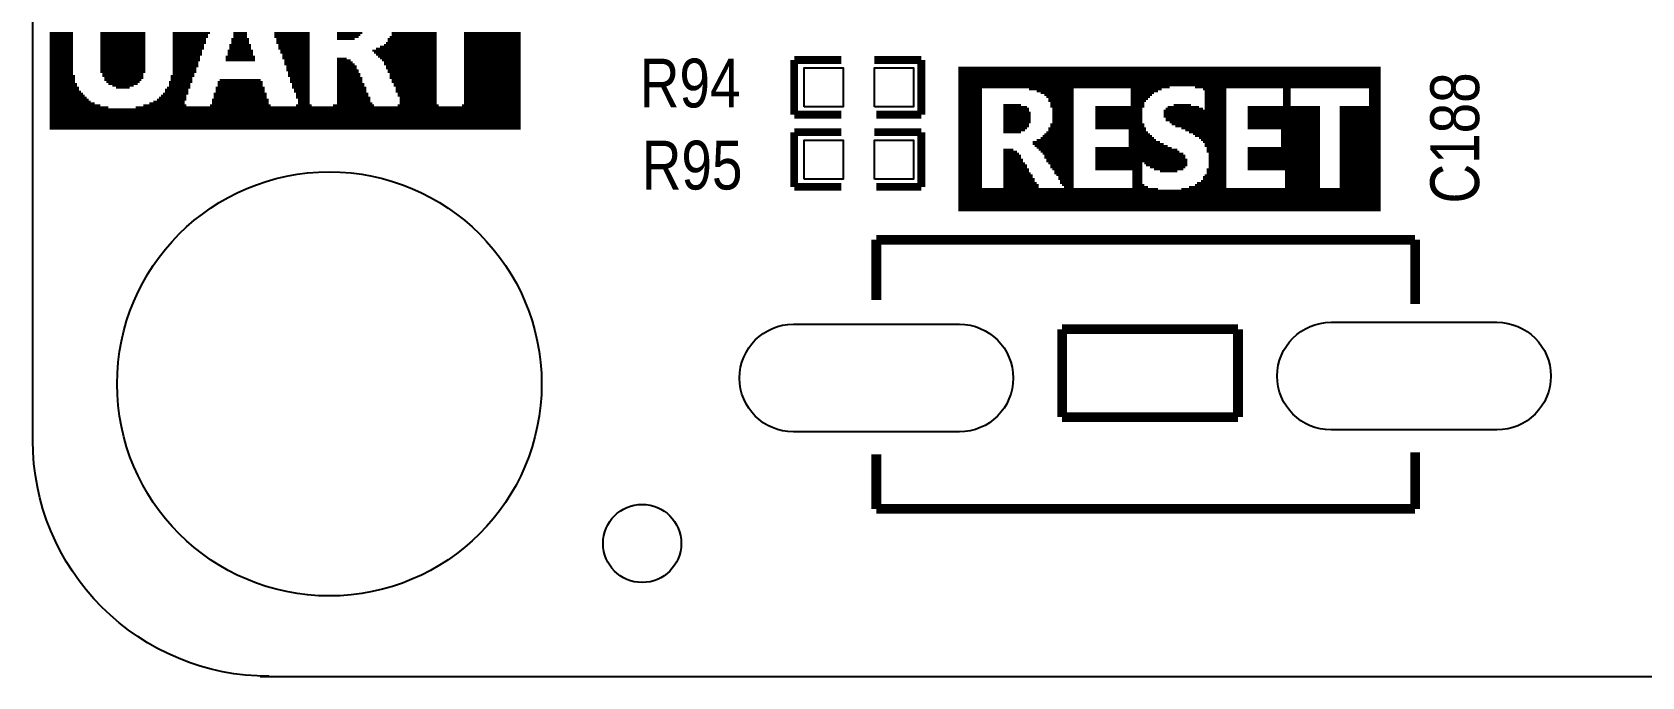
# Model space of a CAD drawing. Extents: x -16 to 114, y 9 to 99.
# Drawn here: x -16.2 to 4.71, y 9.2 to 17.58 of the extents above; entities that cross this region are included whole.
import ezdxf

# ---------------------------------------------------------------- set-up
doc = ezdxf.new("R2010")
doc.units = 0
for name, color, linetype in [('BG_OUTLINE', 3, 'CONTINUOUS'), ('MA_PEN3', 5, 'CONTINUOUS'), ('PG_SILKSCREEN_TOP', 6, 'CONTINUOUS'), ('PIN_TOP', 7, 'CONTINUOUS'), ('RD_SILKSCREEN_TOP', 8, 'CONTINUOUS')]:
    doc.layers.add(name, color=color, linetype=linetype)

msp = doc.modelspace()

# ---------------------------------------------------------------- linework, layer by layer
at = {"layer": 'BG_OUTLINE'}
msp.add_lwpolyline([(-13.134086, 99.189794), (110.731046, 99.189794, -0.414215), (113.79708, 96.12376), (113.799874, 12.17676), (113.79708, 12.263374, -0.41422), (110.731046, 9.19734), (-13.22832, 9.19734), (-13.12672, 9.20496, -0.414214), (-16.192754, 12.270994), (-16.20012, 96.12376, -0.414215)], format="xyb", close=True, dxfattribs=at)
at = {"layer": 'MA_PEN3', "const_width": 0.0254}
for points in [[(-15.973806, 17.570196), (-15.669006, 17.570196)], [(-15.313406, 17.570196), (-14.729206, 17.570196)], [(-14.373606, 17.570196), (-13.891006, 17.570196)], [(-13.586206, 17.570196), (-13.408406, 17.570196)], [(-13.052806, 17.570196), (-12.595606, 17.570196)], [(-12.240006, 17.570196), (-11.909806, 17.570196)], [(-11.528806, 17.570196), (-10.944606, 17.570196)], [(-10.589006, 17.570196), (-9.852406, 17.570196)], [(-15.973806, 17.544796), (-15.669006, 17.544796)], [(-15.973806, 17.519396), (-15.669006, 17.519396)], [(-15.973806, 17.493996), (-15.669006, 17.493996)], [(-15.973806, 17.468596), (-15.669006, 17.468596)], [(-15.973806, 17.443196), (-15.669006, 17.443196)], [(-15.973806, 17.417796), (-15.669006, 17.417796)], [(-15.973806, 17.392396), (-15.669006, 17.392396)], [(-15.973806, 17.366996), (-15.669006, 17.366996)], [(-15.313406, 17.544796), (-14.729206, 17.544796)], [(-15.313406, 17.519396), (-14.729206, 17.519396)], [(-15.313406, 17.493996), (-14.729206, 17.493996)], [(-15.313406, 17.468596), (-14.729206, 17.468596)], [(-15.313406, 17.443196), (-14.729206, 17.443196)], [(-15.313406, 17.417796), (-14.729206, 17.417796)], [(-15.313406, 17.392396), (-14.729206, 17.392396)], [(-15.313406, 17.366996), (-14.729206, 17.366996)], [(-14.373606, 17.544796), (-13.916406, 17.544796)], [(-14.373606, 17.519396), (-13.916406, 17.519396)], [(-14.373606, 17.493996), (-13.941806, 17.493996)], [(-14.373606, 17.468596), (-13.941806, 17.468596)], [(-14.373606, 17.443196), (-13.941806, 17.443196)], [(-14.373606, 17.417796), (-13.967206, 17.417796)], [(-14.373606, 17.392396), (-13.967206, 17.392396)], [(-14.373606, 17.366996), (-13.967206, 17.366996)], [(-13.637006, 17.417796), (-13.357606, 17.417796)], [(-13.637006, 17.392396), (-13.357606, 17.392396)], [(-13.637006, 17.366996), (-13.357606, 17.366996)], [(-13.611606, 17.493996), (-13.383006, 17.493996)], [(-13.611606, 17.468596), (-13.383006, 17.468596)], [(-13.611606, 17.443196), (-13.383006, 17.443196)], [(-13.586206, 17.544796), (-13.408406, 17.544796)], [(-13.586206, 17.519396), (-13.408406, 17.519396)], [(-13.052806, 17.544796), (-12.595606, 17.544796)], [(-13.052806, 17.519396), (-12.595606, 17.519396)], [(-13.027406, 17.493996), (-12.595606, 17.493996)], [(-13.027406, 17.468596), (-12.595606, 17.468596)], [(-13.027406, 17.443196), (-12.595606, 17.443196)], [(-13.002006, 17.417796), (-12.595606, 17.417796)], [(-13.002006, 17.392396), (-12.595606, 17.392396)], [(-13.002006, 17.366996), (-12.595606, 17.366996)], [(-12.240006, 17.544796), (-11.935206, 17.544796)], [(-12.240006, 17.519396), (-11.960606, 17.519396)], [(-12.240006, 17.493996), (-12.011406, 17.493996)], [(-11.732006, 17.366996), (-10.944606, 17.366996)], [(-11.681206, 17.392396), (-10.944606, 17.392396)], [(-11.630406, 17.417796), (-10.944606, 17.417796)], [(-11.605006, 17.443196), (-10.944606, 17.443196)], [(-11.579606, 17.493996), (-10.944606, 17.493996)], [(-11.579606, 17.468596), (-10.944606, 17.468596)], [(-11.554206, 17.519396), (-10.944606, 17.519396)], [(-11.528806, 17.544796), (-10.944606, 17.544796)], [(-10.589006, 17.544796), (-9.852406, 17.544796)], [(-10.589006, 17.519396), (-9.852406, 17.519396)], [(-10.589006, 17.493996), (-9.852406, 17.493996)], [(-10.589006, 17.468596), (-9.852406, 17.468596)], [(-10.589006, 17.443196), (-9.852406, 17.443196)], [(-10.589006, 17.417796), (-9.852406, 17.417796)], [(-10.589006, 17.392396), (-9.852406, 17.392396)], [(-10.589006, 17.366996), (-9.852406, 17.366996)], [(-15.973806, 17.341596), (-15.669006, 17.341596)], [(-15.973806, 17.316196), (-15.669006, 17.316196)], [(-15.973806, 17.290796), (-15.669006, 17.290796)], [(-15.973806, 17.265396), (-15.669006, 17.265396)], [(-15.973806, 17.239996), (-15.669006, 17.239996)], [(-15.973806, 17.214596), (-15.669006, 17.214596)], [(-15.973806, 17.189196), (-15.669006, 17.189196)], [(-15.973806, 17.163796), (-15.669006, 17.163796)], [(-15.973806, 17.138396), (-15.669006, 17.138396)], [(-15.313406, 17.341596), (-14.729206, 17.341596)], [(-15.313406, 17.316196), (-14.729206, 17.316196)], [(-15.313406, 17.290796), (-14.729206, 17.290796)], [(-15.313406, 17.265396), (-14.729206, 17.265396)], [(-15.313406, 17.239996), (-14.729206, 17.239996)], [(-15.313406, 17.214596), (-14.729206, 17.214596)], [(-15.313406, 17.189196), (-14.729206, 17.189196)], [(-15.313406, 17.163796), (-14.729206, 17.163796)], [(-15.313406, 17.138396), (-14.729206, 17.138396)], [(-14.373606, 17.341596), (-13.992606, 17.341596)], [(-14.373606, 17.316196), (-13.992606, 17.316196)], [(-14.373606, 17.290796), (-13.992606, 17.290796)], [(-14.373606, 17.265396), (-14.018006, 17.265396)], [(-14.373606, 17.239996), (-14.018006, 17.239996)], [(-14.373606, 17.214596), (-14.018006, 17.214596)], [(-14.373606, 17.189196), (-14.043406, 17.189196)], [(-14.373606, 17.163796), (-14.043406, 17.163796)], [(-14.373606, 17.138396), (-14.043406, 17.138396)], [(-13.687806, 17.265396), (-13.306806, 17.265396)], [(-13.687806, 17.239996), (-13.306806, 17.239996)], [(-13.687806, 17.214596), (-13.306806, 17.214596)], [(-13.662406, 17.341596), (-13.332206, 17.341596)], [(-13.662406, 17.316196), (-13.332206, 17.316196)], [(-13.662406, 17.290796), (-13.332206, 17.290796)], [(-12.976606, 17.341596), (-12.595606, 17.341596)], [(-12.976606, 17.316196), (-12.595606, 17.316196)], [(-12.951206, 17.290796), (-12.595606, 17.290796)], [(-12.951206, 17.265396), (-12.595606, 17.265396)], [(-12.951206, 17.239996), (-12.595606, 17.239996)], [(-12.925806, 17.214596), (-12.595606, 17.214596)], [(-12.925806, 17.189196), (-12.595606, 17.189196)], [(-12.925806, 17.163796), (-12.595606, 17.163796)], [(-12.900406, 17.138396), (-12.595606, 17.138396)], [(-12.240006, 17.239996), (-12.113006, 17.239996)], [(-12.240006, 17.214596), (-12.062206, 17.214596)], [(-12.240006, 17.189196), (-12.036806, 17.189196)], [(-12.240006, 17.163796), (-12.011406, 17.163796)], [(-12.240006, 17.138396), (-11.986006, 17.138396)], [(-11.782806, 17.341596), (-10.944606, 17.341596)], [(-11.757406, 17.316196), (-10.944606, 17.316196)], [(-11.732006, 17.290796), (-10.944606, 17.290796)], [(-11.706606, 17.265396), (-10.944606, 17.265396)], [(-11.681206, 17.239996), (-10.944606, 17.239996)], [(-11.655806, 17.214596), (-10.944606, 17.214596)], [(-11.630406, 17.189196), (-10.944606, 17.189196)], [(-11.630406, 17.163796), (-10.944606, 17.163796)], [(-11.605006, 17.138396), (-10.944606, 17.138396)], [(-10.589006, 17.341596), (-9.852406, 17.341596)], [(-10.589006, 17.316196), (-9.852406, 17.316196)], [(-10.589006, 17.290796), (-9.852406, 17.290796)], [(-10.589006, 17.265396), (-9.852406, 17.265396)], [(-10.589006, 17.239996), (-9.852406, 17.239996)], [(-10.589006, 17.214596), (-9.852406, 17.214596)], [(-10.589006, 17.189196), (-9.852406, 17.189196)], [(-10.589006, 17.163796), (-9.852406, 17.163796)], [(-10.589006, 17.138396), (-9.852406, 17.138396)], [(-15.973806, 17.112996), (-15.669006, 17.112996)], [(-15.973806, 17.087596), (-15.669006, 17.087596)], [(-15.973806, 17.062196), (-15.669006, 17.062196)], [(-15.973806, 17.036796), (-15.669006, 17.036796)], [(-15.973806, 17.011396), (-15.643606, 17.011396)], [(-15.973806, 16.985996), (-15.643606, 16.985996)], [(-15.973806, 16.960596), (-15.643606, 16.960596)], [(-15.973806, 16.935196), (-15.643606, 16.935196)], [(-15.313406, 17.112996), (-14.729206, 17.112996)], [(-15.313406, 17.087596), (-14.729206, 17.087596)], [(-15.313406, 17.062196), (-14.729206, 17.062196)], [(-15.288006, 17.036796), (-14.754606, 17.036796)], [(-15.288006, 17.011396), (-14.754606, 17.011396)], [(-15.262606, 16.985996), (-14.754606, 16.985996)], [(-15.262606, 16.960596), (-14.780006, 16.960596)], [(-15.237206, 16.935196), (-14.805406, 16.935196)], [(-14.424406, 16.935196), (-14.119606, 16.935196)], [(-14.399006, 17.011396), (-14.094206, 17.011396)], [(-14.399006, 16.985996), (-14.119606, 16.985996)], [(-14.399006, 16.960596), (-14.119606, 16.960596)], [(-14.373606, 17.112996), (-14.068806, 17.112996)], [(-14.373606, 17.087596), (-14.068806, 17.087596)], [(-14.373606, 17.062196), (-14.068806, 17.062196)], [(-14.373606, 17.036796), (-14.094206, 17.036796)], [(-13.789406, 16.935196), (-13.205206, 16.935196)], [(-13.764006, 16.960596), (-13.230606, 16.960596)], [(-12.900406, 17.112996), (-12.595606, 17.112996)], [(-12.900406, 17.087596), (-12.595606, 17.087596)], [(-12.875006, 17.062196), (-12.595606, 17.062196)], [(-12.875006, 17.036796), (-12.595606, 17.036796)], [(-12.875006, 17.011396), (-12.595606, 17.011396)], [(-12.849606, 16.985996), (-12.595606, 16.985996)], [(-12.849606, 16.960596), (-12.595606, 16.960596)], [(-12.849606, 16.935196), (-12.595606, 16.935196)], [(-12.240006, 17.112996), (-11.986006, 17.112996)], [(-12.240006, 17.087596), (-11.960606, 17.087596)], [(-12.240006, 17.062196), (-11.960606, 17.062196)], [(-12.240006, 17.036796), (-11.935206, 17.036796)], [(-12.240006, 17.011396), (-11.935206, 17.011396)], [(-12.240006, 16.985996), (-11.909806, 16.985996)], [(-12.240006, 16.960596), (-11.909806, 16.960596)], [(-12.240006, 16.935196), (-11.909806, 16.935196)], [(-11.605006, 17.112996), (-10.944606, 17.112996)], [(-11.579606, 17.087596), (-10.944606, 17.087596)], [(-11.579606, 17.062196), (-10.944606, 17.062196)], [(-11.554206, 17.036796), (-10.944606, 17.036796)], [(-11.554206, 17.011396), (-10.944606, 17.011396)], [(-11.554206, 16.985996), (-10.944606, 16.985996)], [(-11.528806, 16.960596), (-10.944606, 16.960596)], [(-11.528806, 16.935196), (-10.944606, 16.935196)], [(-10.589006, 17.112996), (-9.852406, 17.112996)], [(-10.589006, 17.087596), (-9.852406, 17.087596)], [(-10.589006, 17.062196), (-9.852406, 17.062196)], [(-10.589006, 17.036796), (-9.852406, 17.036796)], [(-10.589006, 17.011396), (-9.852406, 17.011396)], [(-10.589006, 16.985996), (-9.852406, 16.985996)], [(-10.589006, 16.960596), (-9.852406, 16.960596)], [(-10.589006, 16.935196), (-9.852406, 16.935196)], [(-4.1656, 17.1196), (1.3208, 17.1196)], [(-4.1656, 17.0942), (1.3208, 17.0942)], [(-4.1656, 17.0688), (1.3208, 17.0688)], [(-4.1656, 17.0434), (1.3208, 17.0434)], [(-4.1656, 17.018), (1.3208, 17.018)], [(-4.1656, 16.9926), (1.3208, 16.9926)], [(-4.1656, 16.9672), (1.3208, 16.9672)], [(-4.1656, 16.9418), (1.3208, 16.9418)], [(-15.973806, 16.909796), (-15.618206, 16.909796)], [(-15.973806, 16.884396), (-15.618206, 16.884396)], [(-15.973806, 16.858996), (-15.592806, 16.858996)], [(-15.973806, 16.833596), (-15.592806, 16.833596)], [(-15.973806, 16.808196), (-15.567406, 16.808196)], [(-15.973806, 16.782796), (-15.542006, 16.782796)], [(-15.973806, 16.757396), (-15.516606, 16.757396)], [(-15.973806, 16.731996), (-15.491206, 16.731996)], [(-15.211806, 16.909796), (-14.830806, 16.909796)], [(-15.161006, 16.884396), (-14.881606, 16.884396)], [(-15.110206, 16.858996), (-14.932406, 16.858996)], [(-14.551406, 16.731996), (-14.195806, 16.731996)], [(-14.526006, 16.757396), (-14.195806, 16.757396)], [(-14.500606, 16.782796), (-14.170406, 16.782796)], [(-14.475206, 16.833596), (-14.170406, 16.833596)], [(-14.475206, 16.808196), (-14.170406, 16.808196)], [(-14.449806, 16.858996), (-14.145006, 16.858996)], [(-14.424406, 16.909796), (-14.145006, 16.909796)], [(-14.424406, 16.884396), (-14.145006, 16.884396)], [(-13.840206, 16.782796), (-13.154406, 16.782796)], [(-13.840206, 16.757396), (-13.154406, 16.757396)], [(-13.840206, 16.731996), (-13.154406, 16.731996)], [(-13.814806, 16.858996), (-13.179806, 16.858996)], [(-13.814806, 16.833596), (-13.179806, 16.833596)], [(-13.814806, 16.808196), (-13.179806, 16.808196)], [(-13.789406, 16.909796), (-13.205206, 16.909796)], [(-13.789406, 16.884396), (-13.205206, 16.884396)], [(-12.824206, 16.909796), (-12.595606, 16.909796)], [(-12.824206, 16.884396), (-12.595606, 16.884396)], [(-12.824206, 16.858996), (-12.595606, 16.858996)], [(-12.798806, 16.833596), (-12.595606, 16.833596)], [(-12.798806, 16.808196), (-12.595606, 16.808196)], [(-12.773406, 16.782796), (-12.595606, 16.782796)], [(-12.773406, 16.757396), (-12.595606, 16.757396)], [(-12.773406, 16.731996), (-12.595606, 16.731996)], [(-12.240006, 16.909796), (-11.884406, 16.909796)], [(-12.240006, 16.884396), (-11.884406, 16.884396)], [(-12.240006, 16.858996), (-11.859006, 16.858996)], [(-12.240006, 16.833596), (-11.859006, 16.833596)], [(-12.240006, 16.808196), (-11.859006, 16.808196)], [(-12.240006, 16.782796), (-11.833606, 16.782796)], [(-12.240006, 16.757396), (-11.833606, 16.757396)], [(-12.240006, 16.731996), (-11.808206, 16.731996)], [(-11.503406, 16.909796), (-10.944606, 16.909796)], [(-11.503406, 16.884396), (-10.944606, 16.884396)], [(-11.478006, 16.858996), (-10.944606, 16.858996)], [(-11.478006, 16.833596), (-10.944606, 16.833596)], [(-11.478006, 16.808196), (-10.944606, 16.808196)], [(-11.452606, 16.782796), (-10.944606, 16.782796)], [(-11.452606, 16.757396), (-10.944606, 16.757396)], [(-11.427206, 16.731996), (-10.944606, 16.731996)], [(-10.589006, 16.909796), (-9.852406, 16.909796)], [(-10.589006, 16.884396), (-9.852406, 16.884396)], [(-10.589006, 16.858996), (-9.852406, 16.858996)], [(-10.589006, 16.833596), (-9.852406, 16.833596)], [(-10.589006, 16.808196), (-9.852406, 16.808196)], [(-10.589006, 16.782796), (-9.852406, 16.782796)], [(-10.589006, 16.757396), (-9.852406, 16.757396)], [(-10.589006, 16.731996), (-9.852406, 16.731996)], [(-4.1656, 16.9164), (1.3208, 16.9164)], [(-4.1656, 16.891), (1.3208, 16.891)], [(-4.1656, 16.8656), (-1.4224, 16.8656)], [(-4.1656, 16.8402), (-3.8608, 16.8402)], [(-4.1656, 16.8148), (-3.8608, 16.8148)], [(-4.1656, 16.7894), (-3.8608, 16.7894)], [(-4.1656, 16.764), (-3.8608, 16.764)], [(-4.1656, 16.7386), (-3.8608, 16.7386)], [(-3.2512, 16.8402), (-2.667, 16.8402)], [(-3.1496, 16.8148), (-2.667, 16.8148)], [(-3.0988, 16.7894), (-2.667, 16.7894)], [(-3.048, 16.764), (-2.667, 16.764)], [(-3.0226, 16.7386), (-2.667, 16.7386)], [(-1.9304, 16.8402), (-1.524, 16.8402)], [(-1.9304, 16.8148), (-1.5748, 16.8148)], [(-1.9304, 16.7894), (-1.6256, 16.7894)], [(-1.9304, 16.764), (-1.651, 16.764)], [(-1.9304, 16.7386), (-1.6764, 16.7386)], [(-1.0922, 16.8656), (1.3208, 16.8656)], [(-0.9906, 16.8402), (-0.6858, 16.8402)], [(-0.9652, 16.8148), (-0.6858, 16.8148)], [(-0.9652, 16.7894), (-0.6858, 16.7894)], [(-0.9652, 16.764), (-0.6858, 16.764)], [(-0.9652, 16.7386), (-0.6858, 16.7386)], [(0.0508, 16.8402), (0.1524, 16.8402)], [(0.0508, 16.8148), (0.1524, 16.8148)], [(0.0508, 16.7894), (0.1524, 16.7894)], [(0.0508, 16.764), (0.1524, 16.764)], [(0.0508, 16.7386), (0.1524, 16.7386)], [(1.1684, 16.8402), (1.3208, 16.8402)], [(1.1684, 16.8148), (1.3208, 16.8148)], [(1.1684, 16.7894), (1.3208, 16.7894)], [(1.1684, 16.764), (1.3208, 16.764)], [(1.1684, 16.7386), (1.3208, 16.7386)], [(-15.973806, 16.706596), (-15.465806, 16.706596)], [(-15.973806, 16.681196), (-15.440406, 16.681196)], [(-15.973806, 16.655796), (-15.389606, 16.655796)], [(-15.973806, 16.630396), (-15.313406, 16.630396)], [(-15.973806, 16.604996), (-15.211806, 16.604996)], [(-15.973806, 16.579596), (-9.852406, 16.579596)], [(-15.973806, 16.554196), (-9.852406, 16.554196)], [(-15.973806, 16.528796), (-9.852406, 16.528796)], [(-14.856206, 16.604996), (-9.852406, 16.604996)], [(-14.754606, 16.630396), (-14.195806, 16.630396)], [(-14.678406, 16.655796), (-14.221206, 16.655796)], [(-14.627606, 16.681196), (-14.221206, 16.681196)], [(-14.576806, 16.706596), (-14.195806, 16.706596)], [(-13.891006, 16.630396), (-13.103606, 16.630396)], [(-13.865606, 16.706596), (-13.129006, 16.706596)], [(-13.865606, 16.681196), (-13.129006, 16.681196)], [(-13.865606, 16.655796), (-13.129006, 16.655796)], [(-12.773406, 16.630396), (-12.570206, 16.630396)], [(-12.748006, 16.706596), (-12.595606, 16.706596)], [(-12.748006, 16.681196), (-12.595606, 16.681196)], [(-12.748006, 16.655796), (-12.595606, 16.655796)], [(-12.290806, 16.630396), (-11.757406, 16.630396)], [(-12.240006, 16.706596), (-11.808206, 16.706596)], [(-12.240006, 16.681196), (-11.808206, 16.681196)], [(-12.240006, 16.655796), (-11.782806, 16.655796)], [(-11.452606, 16.630396), (-10.919206, 16.630396)], [(-11.427206, 16.706596), (-10.944606, 16.706596)], [(-11.427206, 16.681196), (-10.944606, 16.681196)], [(-11.427206, 16.655796), (-10.944606, 16.655796)], [(-10.614406, 16.630396), (-9.852406, 16.630396)], [(-10.589006, 16.706596), (-9.852406, 16.706596)], [(-10.589006, 16.681196), (-9.852406, 16.681196)], [(-10.589006, 16.655796), (-9.852406, 16.655796)], [(-4.1656, 16.7132), (-3.8608, 16.7132)], [(-4.1656, 16.6878), (-3.8608, 16.6878)], [(-4.1656, 16.6624), (-3.8608, 16.6624)], [(-4.1656, 16.637), (-3.8608, 16.637)], [(-4.1656, 16.6116), (-3.8608, 16.6116)], [(-4.1656, 16.5862), (-3.8608, 16.5862)], [(-4.1656, 16.5608), (-3.8608, 16.5608)], [(-4.1656, 16.5354), (-3.8608, 16.5354)], [(-4.1656, 16.51), (-3.8608, 16.51)], [(-3.5814, 16.637), (-3.3528, 16.637)], [(-3.5814, 16.6116), (-3.2766, 16.6116)], [(-3.5814, 16.5862), (-3.2512, 16.5862)], [(-3.5814, 16.5608), (-3.2512, 16.5608)], [(-3.5814, 16.5354), (-3.2258, 16.5354)], [(-3.5814, 16.51), (-3.2258, 16.51)], [(-2.9972, 16.7132), (-2.667, 16.7132)], [(-2.9972, 16.6878), (-2.667, 16.6878)], [(-2.9718, 16.6624), (-2.667, 16.6624)], [(-2.9718, 16.637), (-2.667, 16.637)], [(-2.9718, 16.6116), (-2.667, 16.6116)], [(-2.9464, 16.5862), (-2.667, 16.5862)], [(-2.9464, 16.5608), (-2.667, 16.5608)], [(-2.9464, 16.5354), (-2.667, 16.5354)], [(-2.9464, 16.51), (-2.667, 16.51)], [(-2.3876, 16.6116), (-1.7526, 16.6116)], [(-2.3876, 16.5862), (-1.778, 16.5862)], [(-2.3876, 16.5608), (-1.778, 16.5608)], [(-2.3876, 16.5354), (-1.778, 16.5354)], [(-2.3876, 16.51), (-1.778, 16.51)], [(-1.9304, 16.7132), (-1.7018, 16.7132)], [(-1.9304, 16.6878), (-1.7272, 16.6878)], [(-1.9304, 16.6624), (-1.7526, 16.6624)], [(-1.9304, 16.637), (-1.7526, 16.637)], [(-1.4986, 16.5608), (-0.6858, 16.5608)], [(-1.4986, 16.5354), (-0.6858, 16.5354)], [(-1.4986, 16.51), (-0.6858, 16.51)], [(-1.4732, 16.5862), (-0.9906, 16.5862)], [(-1.4478, 16.6116), (-1.0414, 16.6116)], [(-1.3716, 16.637), (-1.143, 16.637)], [(-0.9652, 16.7132), (-0.6858, 16.7132)], [(-0.9652, 16.6878), (-0.6858, 16.6878)], [(-0.9652, 16.6624), (-0.6858, 16.6624)], [(-0.9652, 16.637), (-0.6858, 16.637)], [(-0.9652, 16.6116), (-0.6858, 16.6116)], [(-0.9652, 16.5862), (-0.6858, 16.5862)], [(-0.4064, 16.6116), (0.5334, 16.6116)], [(-0.4064, 16.5862), (0.5334, 16.5862)], [(-0.4064, 16.5608), (0.5334, 16.5608)], [(-0.4064, 16.5354), (0.5334, 16.5354)], [(-0.4064, 16.51), (0.5334, 16.51)], [(0.0508, 16.7132), (0.1524, 16.7132)], [(0.0508, 16.6878), (0.1524, 16.6878)], [(0.0508, 16.6624), (0.1524, 16.6624)], [(0.0508, 16.637), (0.1524, 16.637)], [(0.7874, 16.6116), (1.3208, 16.6116)], [(0.7874, 16.5862), (1.3208, 16.5862)], [(0.7874, 16.5608), (1.3208, 16.5608)], [(0.7874, 16.5354), (1.3208, 16.5354)], [(0.7874, 16.51), (1.3208, 16.51)], [(1.1684, 16.7132), (1.3208, 16.7132)], [(1.1684, 16.6878), (1.3208, 16.6878)], [(1.1684, 16.6624), (1.3208, 16.6624)], [(1.1684, 16.637), (1.3208, 16.637)], [(-15.973806, 16.503396), (-9.852406, 16.503396)], [(-15.973806, 16.477996), (-9.852406, 16.477996)], [(-15.973806, 16.452596), (-9.852406, 16.452596)], [(-15.973806, 16.427196), (-9.852406, 16.427196)], [(-15.973806, 16.401796), (-9.852406, 16.401796)], [(-15.973806, 16.376396), (-9.852406, 16.376396)], [(-15.973806, 16.350996), (-9.852406, 16.350996)], [(-15.973806, 16.325596), (-9.852406, 16.325596)], [(-4.1656, 16.4846), (-3.8608, 16.4846)], [(-4.1656, 16.4592), (-3.8608, 16.4592)], [(-4.1656, 16.4338), (-3.8608, 16.4338)], [(-4.1656, 16.4084), (-3.8608, 16.4084)], [(-4.1656, 16.383), (-3.8608, 16.383)], [(-4.1656, 16.3576), (-3.8608, 16.3576)], [(-4.1656, 16.3322), (-3.8608, 16.3322)], [(-4.1656, 16.3068), (-3.8608, 16.3068)], [(-3.5814, 16.4846), (-3.2258, 16.4846)], [(-3.5814, 16.4592), (-3.2258, 16.4592)], [(-3.5814, 16.4338), (-3.2258, 16.4338)], [(-3.5814, 16.4084), (-3.2258, 16.4084)], [(-3.5814, 16.383), (-3.2512, 16.383)], [(-3.5814, 16.3576), (-3.2512, 16.3576)], [(-3.5814, 16.3322), (-3.2766, 16.3322)], [(-3.5814, 16.3068), (-3.302, 16.3068)], [(-2.9972, 16.3322), (-2.667, 16.3322)], [(-2.9972, 16.3068), (-2.667, 16.3068)], [(-2.9718, 16.383), (-2.667, 16.383)], [(-2.9718, 16.3576), (-2.667, 16.3576)], [(-2.9464, 16.4846), (-2.667, 16.4846)], [(-2.9464, 16.4592), (-2.667, 16.4592)], [(-2.9464, 16.4338), (-2.667, 16.4338)], [(-2.9464, 16.4084), (-2.667, 16.4084)], [(-2.3876, 16.4846), (-1.778, 16.4846)], [(-2.3876, 16.4592), (-1.778, 16.4592)], [(-2.3876, 16.4338), (-1.778, 16.4338)], [(-2.3876, 16.4084), (-1.778, 16.4084)], [(-2.3876, 16.383), (-1.7526, 16.383)], [(-2.3876, 16.3576), (-1.7526, 16.3576)], [(-2.3876, 16.3322), (-1.7272, 16.3322)], [(-1.9558, 16.3068), (-1.7272, 16.3068)], [(-1.4986, 16.4846), (-0.6858, 16.4846)], [(-1.4732, 16.4592), (-0.6858, 16.4592)], [(-1.4732, 16.4338), (-0.6858, 16.4338)], [(-1.4224, 16.4084), (-0.6858, 16.4084)], [(-1.397, 16.383), (-0.6858, 16.383)], [(-1.3462, 16.3576), (-0.6858, 16.3576)], [(-1.27, 16.3322), (-0.6858, 16.3322)], [(-1.2192, 16.3068), (-0.6858, 16.3068)], [(-0.4064, 16.4846), (0.5334, 16.4846)], [(-0.4064, 16.4592), (0.5334, 16.4592)], [(-0.4064, 16.4338), (0.5334, 16.4338)], [(-0.4064, 16.4084), (0.5334, 16.4084)], [(-0.4064, 16.383), (0.5334, 16.383)], [(-0.4064, 16.3576), (0.5334, 16.3576)], [(-0.4064, 16.3322), (0.5334, 16.3322)], [(0.0254, 16.3068), (0.5334, 16.3068)], [(0.7874, 16.4846), (1.3208, 16.4846)], [(0.7874, 16.4592), (1.3208, 16.4592)], [(0.7874, 16.4338), (1.3208, 16.4338)], [(0.7874, 16.4084), (1.3208, 16.4084)], [(0.7874, 16.383), (1.3208, 16.383)], [(0.7874, 16.3576), (1.3208, 16.3576)], [(0.7874, 16.3322), (1.3208, 16.3322)], [(0.7874, 16.3068), (1.3208, 16.3068)], [(-4.1656, 16.2814), (-3.8608, 16.2814)], [(-4.1656, 16.256), (-3.8608, 16.256)], [(-4.1656, 16.2306), (-3.8608, 16.2306)], [(-4.1656, 16.2052), (-3.8608, 16.2052)], [(-4.1656, 16.1798), (-3.8608, 16.1798)], [(-4.1656, 16.1544), (-3.8608, 16.1544)], [(-4.1656, 16.129), (-3.8608, 16.129)], [(-4.1656, 16.1036), (-3.8608, 16.1036)], [(-3.5814, 16.2814), (-3.3528, 16.2814)], [(-3.2004, 16.1544), (-2.667, 16.1544)], [(-3.2004, 16.129), (-2.667, 16.129)], [(-3.175, 16.1036), (-2.667, 16.1036)], [(-3.1496, 16.1798), (-2.667, 16.1798)], [(-3.0988, 16.2052), (-2.667, 16.2052)], [(-3.0734, 16.2306), (-2.667, 16.2306)], [(-3.048, 16.256), (-2.667, 16.256)], [(-3.0226, 16.2814), (-2.667, 16.2814)], [(-1.9558, 16.2814), (-1.7018, 16.2814)], [(-1.9558, 16.256), (-1.6764, 16.256)], [(-1.9558, 16.2306), (-1.651, 16.2306)], [(-1.9558, 16.2052), (-1.6256, 16.2052)], [(-1.9558, 16.1798), (-1.6002, 16.1798)], [(-1.9558, 16.1544), (-1.5494, 16.1544)], [(-1.9558, 16.129), (-1.4986, 16.129)], [(-1.9558, 16.1036), (-1.4478, 16.1036)], [(-1.1684, 16.2814), (-0.6858, 16.2814)], [(-1.1176, 16.256), (-0.6858, 16.256)], [(-1.0922, 16.2306), (-0.6858, 16.2306)], [(-1.0414, 16.2052), (-0.6858, 16.2052)], [(-1.016, 16.1798), (-0.6858, 16.1798)], [(-0.9906, 16.1544), (-0.6858, 16.1544)], [(-0.9652, 16.129), (-0.6858, 16.129)], [(-0.9652, 16.1036), (-0.6858, 16.1036)], [(0.0254, 16.2814), (0.5334, 16.2814)], [(0.0254, 16.256), (0.5334, 16.256)], [(0.0254, 16.2306), (0.5334, 16.2306)], [(0.0254, 16.2052), (0.5334, 16.2052)], [(0.0254, 16.1798), (0.5334, 16.1798)], [(0.0254, 16.1544), (0.5334, 16.1544)], [(0.0254, 16.129), (0.5334, 16.129)], [(0.0254, 16.1036), (0.5334, 16.1036)], [(0.7874, 16.2814), (1.3208, 16.2814)], [(0.7874, 16.256), (1.3208, 16.256)], [(0.7874, 16.2306), (1.3208, 16.2306)], [(0.7874, 16.2052), (1.3208, 16.2052)], [(0.7874, 16.1798), (1.3208, 16.1798)], [(0.7874, 16.1544), (1.3208, 16.1544)], [(0.7874, 16.129), (1.3208, 16.129)], [(0.7874, 16.1036), (1.3208, 16.1036)], [(-4.1656, 16.0782), (-3.8608, 16.0782)], [(-4.1656, 16.0528), (-3.8608, 16.0528)], [(-4.1656, 16.0274), (-3.8608, 16.0274)], [(-4.1656, 16.002), (-3.8608, 16.002)], [(-4.1656, 15.9766), (-3.8608, 15.9766)], [(-4.1656, 15.9512), (-3.8608, 15.9512)], [(-4.1656, 15.9258), (-3.8608, 15.9258)], [(-4.1656, 15.9004), (-3.8608, 15.9004)], [(-3.5814, 16.0528), (-3.4544, 16.0528)], [(-3.5814, 16.0274), (-3.4036, 16.0274)], [(-3.5814, 16.002), (-3.3782, 16.002)], [(-3.5814, 15.9766), (-3.3528, 15.9766)], [(-3.5814, 15.9512), (-3.3528, 15.9512)], [(-3.5814, 15.9258), (-3.3274, 15.9258)], [(-3.5814, 15.9004), (-3.3274, 15.9004)], [(-3.1496, 16.0782), (-2.667, 16.0782)], [(-3.1242, 16.0528), (-2.667, 16.0528)], [(-3.0988, 16.0274), (-2.667, 16.0274)], [(-3.0734, 16.002), (-2.667, 16.002)], [(-3.048, 15.9766), (-2.667, 15.9766)], [(-3.048, 15.9512), (-2.667, 15.9512)], [(-3.0226, 15.9258), (-2.667, 15.9258)], [(-3.0226, 15.9004), (-2.667, 15.9004)], [(-2.3876, 16.0782), (-1.397, 16.0782)], [(-2.3876, 16.0528), (-1.3208, 16.0528)], [(-2.3876, 16.0274), (-1.2954, 16.0274)], [(-2.3876, 16.002), (-1.2446, 16.002)], [(-2.3876, 15.9766), (-1.2192, 15.9766)], [(-2.3876, 15.9512), (-1.2192, 15.9512)], [(-2.3876, 15.9258), (-1.1938, 15.9258)], [(-2.3876, 15.9004), (-1.1938, 15.9004)], [(-0.9398, 16.0782), (-0.6858, 16.0782)], [(-0.9398, 16.0528), (-0.6858, 16.0528)], [(-0.9398, 16.0274), (-0.6858, 16.0274)], [(-0.9144, 16.002), (-0.6858, 16.002)], [(-0.9144, 15.9766), (-0.6858, 15.9766)], [(-0.9144, 15.9512), (-0.6858, 15.9512)], [(-0.9144, 15.9258), (-0.6858, 15.9258)], [(-0.9144, 15.9004), (-0.6858, 15.9004)], [(-0.4064, 16.0782), (0.5334, 16.0782)], [(-0.4064, 16.0528), (0.5334, 16.0528)], [(-0.4064, 16.0274), (0.5334, 16.0274)], [(-0.4064, 16.002), (0.5334, 16.002)], [(-0.4064, 15.9766), (0.5334, 15.9766)], [(-0.4064, 15.9512), (0.5334, 15.9512)], [(-0.4064, 15.9258), (0.5334, 15.9258)], [(-0.4064, 15.9004), (0.5334, 15.9004)], [(0.7874, 16.0782), (1.3208, 16.0782)], [(0.7874, 16.0528), (1.3208, 16.0528)], [(0.7874, 16.0274), (1.3208, 16.0274)], [(0.7874, 16.002), (1.3208, 16.002)], [(0.7874, 15.9766), (1.3208, 15.9766)], [(0.7874, 15.9512), (1.3208, 15.9512)], [(0.7874, 15.9258), (1.3208, 15.9258)], [(0.7874, 15.9004), (1.3208, 15.9004)], [(-4.1656, 15.875), (-3.8608, 15.875)], [(-4.1656, 15.8496), (-3.8608, 15.8496)], [(-4.1656, 15.8242), (-3.8608, 15.8242)], [(-4.1656, 15.7988), (-3.8608, 15.7988)], [(-4.1656, 15.7734), (-3.8608, 15.7734)], [(-4.1656, 15.748), (-3.8608, 15.748)], [(-4.1656, 15.7226), (-3.8608, 15.7226)], [(-4.1656, 15.6972), (-3.8608, 15.6972)], [(-4.1656, 15.6718), (-3.8608, 15.6718)], [(-3.5814, 15.875), (-3.302, 15.875)], [(-3.5814, 15.8496), (-3.2766, 15.8496)], [(-3.5814, 15.8242), (-3.2766, 15.8242)], [(-3.5814, 15.7988), (-3.2512, 15.7988)], [(-3.5814, 15.7734), (-3.2512, 15.7734)], [(-3.5814, 15.748), (-3.2258, 15.748)], [(-3.5814, 15.7226), (-3.2004, 15.7226)], [(-3.5814, 15.6972), (-3.2004, 15.6972)], [(-3.5814, 15.6718), (-3.175, 15.6718)], [(-2.9972, 15.875), (-2.667, 15.875)], [(-2.9718, 15.8496), (-2.667, 15.8496)], [(-2.9718, 15.8242), (-2.667, 15.8242)], [(-2.9464, 15.7988), (-2.667, 15.7988)], [(-2.921, 15.7734), (-2.667, 15.7734)], [(-2.921, 15.748), (-2.667, 15.748)], [(-2.8956, 15.7226), (-2.667, 15.7226)], [(-2.8702, 15.6972), (-2.667, 15.6972)], [(-2.8702, 15.6718), (-2.667, 15.6718)], [(-2.3876, 15.875), (-1.778, 15.875)], [(-2.3876, 15.8496), (-1.778, 15.8496)], [(-2.3876, 15.8242), (-1.778, 15.8242)], [(-2.3876, 15.7988), (-1.778, 15.7988)], [(-1.905, 15.7734), (-1.778, 15.7734)], [(-1.905, 15.748), (-1.778, 15.748)], [(-1.905, 15.7226), (-1.778, 15.7226)], [(-1.905, 15.6972), (-1.778, 15.6972)], [(-1.905, 15.6718), (-1.778, 15.6718)], [(-1.7526, 15.875), (-1.1938, 15.875)], [(-1.7272, 15.8496), (-1.1938, 15.8496)], [(-1.6764, 15.8242), (-1.2192, 15.8242)], [(-1.6256, 15.7988), (-1.2446, 15.7988)], [(-1.5494, 15.7734), (-1.3208, 15.7734)], [(-0.9906, 15.6972), (-0.6858, 15.6972)], [(-0.9906, 15.6718), (-0.6858, 15.6718)], [(-0.9652, 15.7226), (-0.6858, 15.7226)], [(-0.9398, 15.7988), (-0.6858, 15.7988)], [(-0.9398, 15.7734), (-0.6858, 15.7734)], [(-0.9398, 15.748), (-0.6858, 15.748)], [(-0.9144, 15.875), (-0.6858, 15.875)], [(-0.9144, 15.8496), (-0.6858, 15.8496)], [(-0.9144, 15.8242), (-0.6858, 15.8242)], [(-0.4064, 15.875), (0.5334, 15.875)], [(-0.4064, 15.8496), (0.5334, 15.8496)], [(-0.4064, 15.8242), (0.5334, 15.8242)], [(-0.4064, 15.7988), (0.5334, 15.7988)], [(0.0762, 15.7734), (0.5334, 15.7734)], [(0.0762, 15.748), (0.5334, 15.748)], [(0.0762, 15.7226), (0.5334, 15.7226)], [(0.0762, 15.6972), (0.5334, 15.6972)], [(0.0762, 15.6718), (0.5334, 15.6718)], [(0.7874, 15.875), (1.3208, 15.875)], [(0.7874, 15.8496), (1.3208, 15.8496)], [(0.7874, 15.8242), (1.3208, 15.8242)], [(0.7874, 15.7988), (1.3208, 15.7988)], [(0.7874, 15.7734), (1.3208, 15.7734)], [(0.7874, 15.748), (1.3208, 15.748)], [(0.7874, 15.7226), (1.3208, 15.7226)], [(0.7874, 15.6972), (1.3208, 15.6972)], [(0.7874, 15.6718), (1.3208, 15.6718)], [(-4.1656, 15.6464), (-3.8608, 15.6464)], [(-4.1656, 15.621), (-3.8608, 15.621)], [(-4.1656, 15.5956), (-3.8608, 15.5956)], [(-4.1656, 15.5702), (-3.8608, 15.5702)], [(-4.1656, 15.5448), (-1.5748, 15.5448)], [(-4.1656, 15.5194), (1.3208, 15.5194)], [(-4.1656, 15.494), (1.3208, 15.494)], [(-4.1656, 15.4686), (1.3208, 15.4686)], [(-3.5814, 15.6464), (-3.175, 15.6464)], [(-3.5814, 15.621), (-3.1496, 15.621)], [(-3.5814, 15.5956), (-3.1242, 15.5956)], [(-3.5814, 15.5702), (-3.1242, 15.5702)], [(-2.8448, 15.6464), (-2.667, 15.6464)], [(-2.8448, 15.621), (-2.667, 15.621)], [(-2.8194, 15.5956), (-2.667, 15.5956)], [(-2.794, 15.5702), (-2.667, 15.5702)], [(-1.905, 15.6464), (-1.778, 15.6464)], [(-1.905, 15.621), (-1.778, 15.621)], [(-1.905, 15.5956), (-1.7526, 15.5956)], [(-1.905, 15.5702), (-1.7018, 15.5702)], [(-1.27, 15.5448), (1.3208, 15.5448)], [(-1.1684, 15.5702), (-0.6858, 15.5702)], [(-1.0922, 15.5956), (-0.6858, 15.5956)], [(-1.0668, 15.621), (-0.6858, 15.621)], [(-1.016, 15.6464), (-0.6858, 15.6464)], [(0.0762, 15.6464), (0.5334, 15.6464)], [(0.0762, 15.621), (0.5334, 15.621)], [(0.0762, 15.5956), (0.5334, 15.5956)], [(0.0762, 15.5702), (0.5334, 15.5702)], [(0.7874, 15.6464), (1.3208, 15.6464)], [(0.7874, 15.621), (1.3208, 15.621)], [(0.7874, 15.5956), (1.3208, 15.5956)], [(0.7874, 15.5702), (1.3208, 15.5702)], [(-4.1656, 15.4432), (1.3208, 15.4432)], [(-4.1656, 15.4178), (1.3208, 15.4178)], [(-4.1656, 15.3924), (1.3208, 15.3924)], [(-4.1656, 15.367), (1.3208, 15.367)], [(-4.1656, 15.3416), (1.3208, 15.3416)], [(-4.1656, 15.3162), (1.3208, 15.3162)], [(-4.1656, 15.2908), (1.3208, 15.2908)], [(-4.1656, 15.2654), (1.3208, 15.2654)]]:
    msp.add_lwpolyline(points, dxfattribs=at)
at = {"layer": 'PG_SILKSCREEN_TOP'}
for points, const_width in [([(-6.2992, 17.2212), (-6.2992, 16.51)], 0.1016), ([(-6.2992, 17.2212), (-5.6896, 17.2212)], 0.1016), ([(-5.2578, 17.2212), (-4.6482, 17.2212)], 0.1016), ([(-4.6482, 17.2212), (-4.6482, 16.51)], 0.1016), ([(-6.2992, 16.51), (-5.6896, 16.51)], 0.1016), ([(-4.6482, 16.51), (-5.2324, 16.51)], 0.1016), ([(-6.2992, 16.2814), (-6.2992, 15.5702)], 0.1016), ([(-6.2992, 16.2814), (-5.6896, 16.2814)], 0.1016), ([(-5.2578, 16.2814), (-4.6482, 16.2814)], 0.1016), ([(-4.6482, 16.2814), (-4.6482, 15.5702)], 0.1016), ([(-6.2992, 15.5702), (-5.6896, 15.5702)], 0.1016), ([(-4.6482, 15.5702), (-5.2324, 15.5702)], 0.1016), ([(-5.2324, 14.882114), (1.767586, 14.882114)], 0.127), ([(-5.2324, 14.099794), (-5.2324, 14.882114)], 0.127), ([(1.767586, 14.882114), (1.767586, 14.048994)], 0.127), ([(-2.8194, 13.718794), (-0.5334, 13.718794)], 0.127), ([(-2.8194, 12.575794), (-2.8194, 13.718794)], 0.127), ([(-0.5334, 13.718794), (-0.5334, 12.575794)], 0.127), ([(-0.5334, 12.575794), (-2.8194, 12.575794)], 0.127), ([(-5.2324, 12.093194), (-5.2324, 11.381994)], 0.127), ([(1.767586, 11.381994), (1.767586, 12.118594)], 0.127), ([(-5.2324, 11.381994), (1.767586, 11.381994)], 0.127)]:
    msp.add_lwpolyline(points, dxfattribs=dict(at, const_width=const_width))
at = {"layer": 'PIN_TOP'}
for points in [[(-6.1722, 16.6116), (-6.1722, 17.1196), (-5.6642, 17.1196), (-5.6642, 16.6116)], [(-5.2578, 16.6116), (-5.2578, 17.1196), (-4.7498, 17.1196), (-4.7498, 16.6116)], [(-6.1722, 15.6718), (-6.1722, 16.1798), (-5.6642, 16.1798), (-5.6642, 15.6718)], [(-5.2578, 15.6718), (-5.2578, 16.1798), (-4.7498, 16.1798), (-4.7498, 15.6718)]]:
    msp.add_lwpolyline(points, close=True, dxfattribs=at)
for points in [[(2.830576, 12.40917), (0.674624, 12.40917, -1), (0.674624, 13.809218), (2.830576, 13.809218, -1)], [(-4.154424, 12.38377), (-6.310376, 12.38377, -1), (-6.310376, 13.783818), (-4.154424, 13.783818, -1)]]:
    msp.add_lwpolyline(points, format="xyb", close=True, dxfattribs=at)
for centre, radius in [((-12.33932, 13.00734), 2.758059), ((-8.27532, 10.93216), 0.508)]:
    msp.add_circle(centre, radius, dxfattribs=at)

# ---------------------------------------------------------------- texts
at = {"layer": 'RD_SILKSCREEN_TOP', "width": 0.84}
for s, p in [('R94', (-8.3058, 16.603218)), ('R95', (-8.2804, 15.536164))]:
    msp.add_text(s, height=0.635, dxfattribs=at).set_placement(p)
msp.add_text('C188', height=0.635, rotation=90, dxfattribs=at).set_placement((2.599436, 15.3543))

doc.saveas('drawing.dxf')
